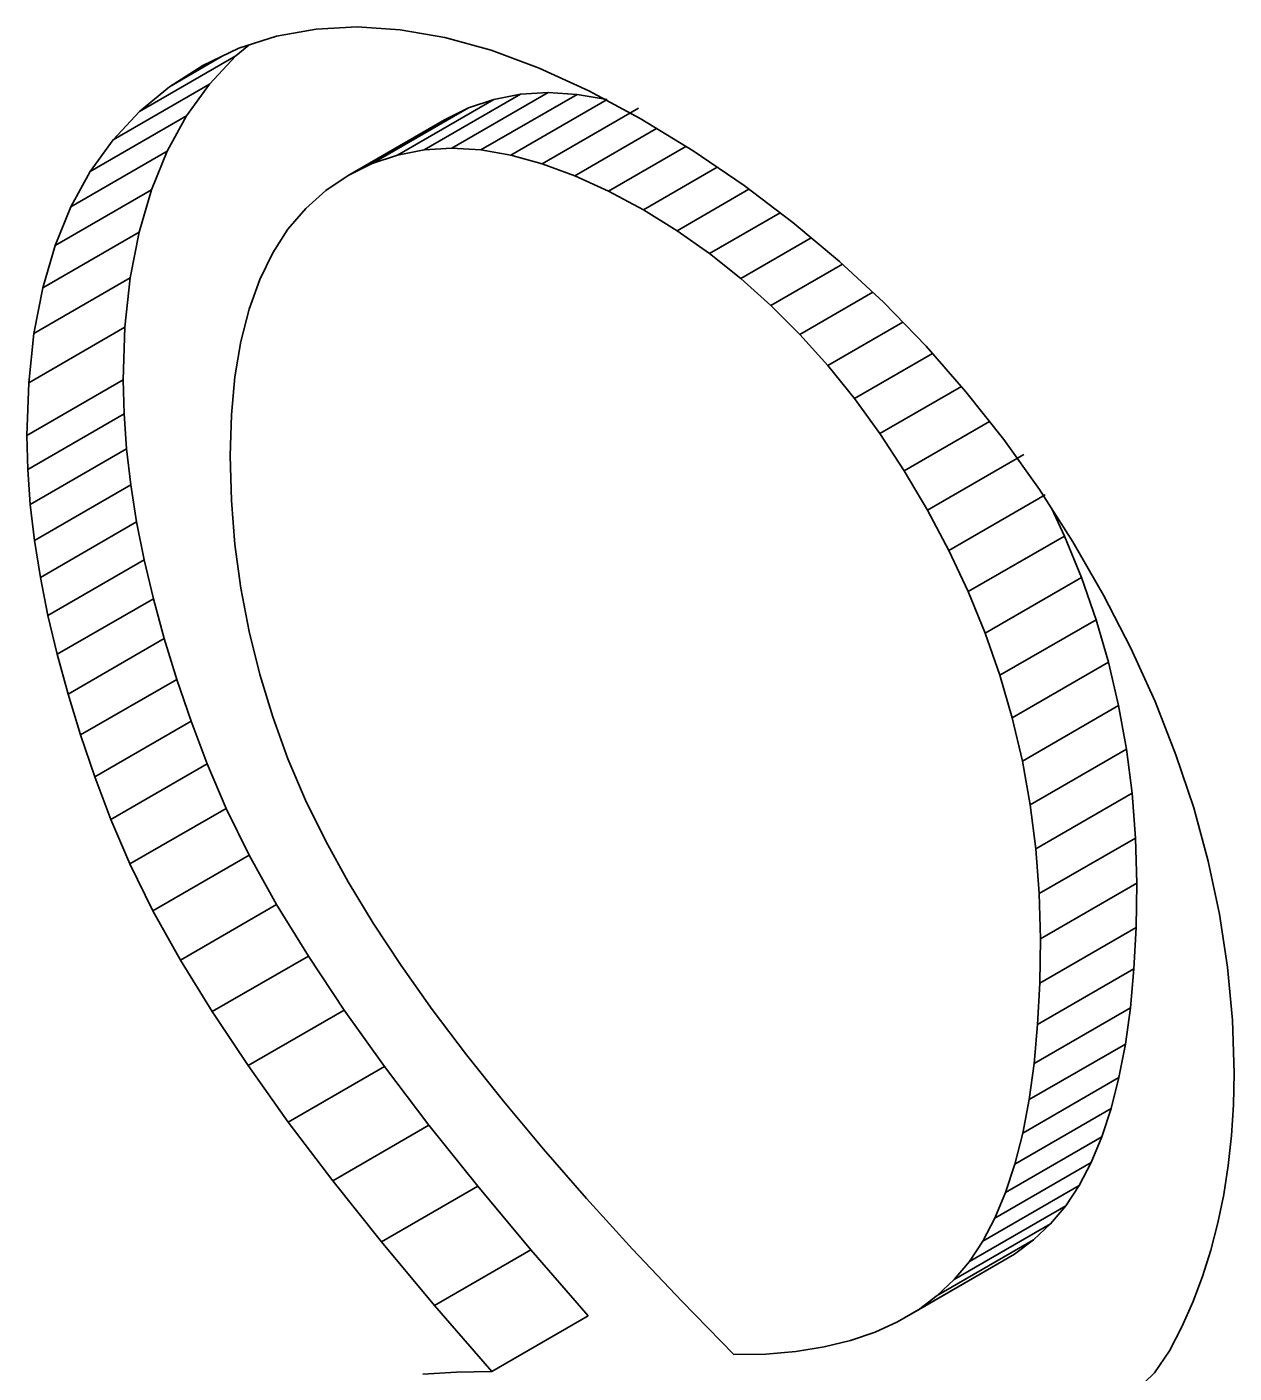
# Model space of a CAD drawing. Header units: millimetres. Extents: x -148 to 148, y -105 to 105.
# Drawn here: x 91.214 to 92.101, y -21.347 to -20.359 of the extents above; entities that cross this region are included whole.
import ezdxf

# ---------------------------------------------------------------- set-up
doc = ezdxf.new("R2010")
doc.units = ezdxf.units.MM
doc.layers.add('粗实线层', color=7, linetype='Continuous', lineweight=35)

msp = doc.modelspace()

# ---------------------------------------------------------------- linework, layer by layer
at = {"layer": '粗实线层', "color": 7, "lineweight": 35, "ltscale": 0.000736133}
msp.add_line((91.39756, -20.36578), (91.42653, -20.36054), dxfattribs=at)
at = {"layer": '粗实线层', "color": 7, "lineweight": 35, "ltscale": 0.000757113}
msp.add_line((91.42653, -20.36054), (91.45677, -20.35896), dxfattribs=at)
at = {"layer": '粗实线层', "color": 7, "lineweight": 35, "ltscale": 0.000789061}
msp.add_line((91.45677, -20.35896), (91.48827, -20.36103), dxfattribs=at)
at = {"layer": '粗实线层', "color": 7, "lineweight": 35, "ltscale": 0.000831039}
msp.add_line((91.48827, -20.36103), (91.52101, -20.36675), dxfattribs=at)
at = {"layer": '粗实线层', "color": 7, "lineweight": 35, "ltscale": 0.000732373}
msp.add_line((91.34337, -20.3872), (91.36985, -20.37466), dxfattribs=at)
at = {"layer": '粗实线层', "color": 7, "lineweight": 35, "ltscale": 0.000310198}
msp.add_line((91.36757, -20.38024), (91.37712, -20.37232), dxfattribs=at)
at = {"layer": '粗实线层', "color": 7, "lineweight": 35, "ltscale": 0.000727456}
msp.add_line((91.36985, -20.37466), (91.39756, -20.36578), dxfattribs=at)
at = {"layer": '粗实线层', "color": 7, "lineweight": 35, "ltscale": 0.000881699}
msp.add_line((91.52101, -20.36675), (91.55501, -20.37614), dxfattribs=at)
at = {"layer": '粗实线层', "color": 7, "lineweight": 35, "ltscale": 0.002041}
for p, q in [((91.29686, -20.42106), (91.36757, -20.38024)), ((91.2775, -20.44183), (91.34821, -20.40101)), ((91.48641, -20.45298), (91.55712, -20.41215)), ((91.50589, -20.44924), (91.5766, -20.40843)), ((91.52628, -20.44802), (91.59699, -20.40719)), ((91.54752, -20.4493), (91.61823, -20.40847)), ((91.56964, -20.45309), (91.64035, -20.41226)), ((91.2607, -20.46516), (91.33141, -20.42433)), ((91.59265, -20.45938), (91.66336, -20.41854)), ((91.45005, -20.46795), (91.52076, -20.42712)), ((91.24649, -20.49104), (91.3172, -20.45022)), ((91.23487, -20.5195), (91.30558, -20.47866)), ((91.22582, -20.55049), (91.29653, -20.50967)), ((91.21936, -20.58406), (91.29007, -20.54322)), ((91.21549, -20.62017), (91.2862, -20.57936)), ((91.21419, -20.65885), (91.2849, -20.61804)), ((91.21482, -20.68385), (91.28553, -20.64303)), ((91.21666, -20.70954), (91.28737, -20.66873)), ((91.87552, -20.7136), (91.94623, -20.67277)), ((91.21973, -20.73596), (91.29044, -20.69514)), ((91.89128, -20.74336), (91.96199, -20.70252)), ((91.22405, -20.76309), (91.29476, -20.72225)), ((91.90538, -20.77348), (91.97609, -20.73266)), ((91.2296, -20.79092), (91.30031, -20.7501)), ((91.91783, -20.804), (91.98854, -20.76318)), ((91.23638, -20.81947), (91.30709, -20.77865)), ((91.92862, -20.83491), (91.99933, -20.79408)), ((91.24439, -20.84872), (91.3151, -20.8079)), ((91.93775, -20.86619), (92.00846, -20.82536)), ((91.25363, -20.8787), (91.32434, -20.83787)), ((91.94521, -20.89785), (92.01592, -20.85703)), ((91.26412, -20.90939), (91.33483, -20.86856)), ((91.95102, -20.92991), (92.02173, -20.88908)), ((91.27582, -20.94078), (91.34653, -20.89994)), ((91.95516, -20.96234), (92.02588, -20.92152)), ((91.28971, -20.9734), (91.36042, -20.93258)), ((91.95764, -20.99516), (92.02835, -20.95434)), ((91.30674, -21.00778), (91.37744, -20.96694)), ((91.95848, -21.02836), (92.02919, -20.98753)), ((91.32688, -21.04391), (91.39759, -21.00308)), ((91.95797, -21.06079), (92.02867, -21.01995)), ((91.35016, -21.08178), (91.42087, -21.04096)), ((91.95639, -21.09126), (92.0271, -21.05044)), ((91.37656, -21.12142), (91.44727, -21.08059)), ((91.9538, -21.11979), (92.02451, -21.07897)), ((91.95014, -21.14639), (92.02085, -21.10555)), ((91.4061, -21.16281), (91.47681, -21.12197)), ((91.94545, -21.17103), (92.01616, -21.1302)), ((91.43875, -21.20594), (91.50946, -21.16511)), ((91.93293, -21.21449), (92.00363, -21.17367)), ((91.92511, -21.23332), (91.99582, -21.19248)), ((91.47455, -21.25083), (91.54526, -21.21)), ((91.91625, -21.25018), (91.98696, -21.20936)), ((91.90633, -21.26512), (91.97704, -21.22428)), ((91.89522, -21.27836), (91.96593, -21.23754)), ((91.88272, -21.29019), (91.95343, -21.24935)), ((91.51348, -21.29746), (91.58419, -21.25665)), ((91.86885, -21.30058), (91.93956, -21.25976)), ((91.85363, -21.30956), (91.92433, -21.26873)), ((91.55551, -21.34585), (91.62624, -21.30503))]:
    msp.add_line(p, q, dxfattribs=at)
at = {"layer": '粗实线层', "color": 7, "lineweight": 35, "ltscale": 0.001121}
msp.add_line((91.31884, -20.40286), (91.35768, -20.38043), dxfattribs=at)
at = {"layer": '粗实线层', "color": 7, "lineweight": 35, "ltscale": 0.00070985}
for p, q in [((91.34821, -20.40101), (91.36757, -20.38024)), ((91.2775, -20.44183), (91.29686, -20.42106))]:
    msp.add_line(p, q, dxfattribs=at)
at = {"layer": '粗实线层', "color": 7, "lineweight": 35, "ltscale": 0.000939844}
msp.add_line((91.55501, -20.37614), (91.59027, -20.38917), dxfattribs=at)
at = {"layer": '粗实线层', "color": 7, "lineweight": 35, "ltscale": 0.000727632}
msp.add_line((91.31884, -20.40286), (91.34337, -20.3872), dxfattribs=at)
at = {"layer": '粗实线层', "color": 7, "lineweight": 35, "ltscale": 0.001004}
msp.add_line((91.59027, -20.38917), (91.62679, -20.40586), dxfattribs=at)
at = {"layer": '粗实线层', "color": 7, "lineweight": 35, "ltscale": 0.000713343}
msp.add_line((91.29686, -20.42106), (91.31884, -20.40286), dxfattribs=at)
at = {"layer": '粗实线层', "color": 7, "lineweight": 35, "ltscale": 0.000718439}
msp.add_line((91.33141, -20.42433), (91.34821, -20.40101), dxfattribs=at)
at = {"layer": '粗实线层', "color": 7, "lineweight": 35, "ltscale": 0.000490728}
msp.add_line((91.55712, -20.41215), (91.5385, -20.41838), dxfattribs=at)
at = {"layer": '粗实线层', "color": 7, "lineweight": 35, "ltscale": 0.00049595}
msp.add_line((91.5766, -20.40843), (91.55712, -20.41215), dxfattribs=at)
at = {"layer": '粗实线层', "color": 7, "lineweight": 35, "ltscale": 0.000510579}
msp.add_line((91.59699, -20.40719), (91.5766, -20.40843), dxfattribs=at)
at = {"layer": '粗实线层', "color": 7, "lineweight": 35, "ltscale": 0.000531972}
for p, q in [((91.61823, -20.40847), (91.59699, -20.40719)), ((91.54752, -20.4493), (91.52628, -20.44802))]:
    msp.add_line(p, q, dxfattribs=at)
at = {"layer": '粗实线层', "color": 7, "lineweight": 35, "ltscale": 0.000561163}
for p, q in [((91.64035, -20.41226), (91.61823, -20.40847)), ((91.56964, -20.45309), (91.54752, -20.4493))]:
    msp.add_line(p, q, dxfattribs=at)
at = {"layer": '粗实线层', "color": 7, "lineweight": 35, "ltscale": 0.001072}
msp.add_line((91.62679, -20.40586), (91.66455, -20.4262), dxfattribs=at)
at = {"layer": '粗实线层', "color": 7, "lineweight": 35, "ltscale": 0.000738375}
msp.add_line((91.3172, -20.45022), (91.33141, -20.42433), dxfattribs=at)
at = {"layer": '粗实线层', "color": 7, "lineweight": 35, "ltscale": 0.002042}
for p, q in [((91.46778, -20.45921), (91.5385, -20.41838)), ((91.9397, -21.19374), (92.01042, -21.1529))]:
    msp.add_line(p, q, dxfattribs=at)
at = {"layer": '粗实线层', "color": 7, "lineweight": 35, "ltscale": 0.000494573}
msp.add_line((91.5385, -20.41838), (91.52076, -20.42712), dxfattribs=at)
at = {"layer": '粗实线层', "color": 7, "lineweight": 35, "ltscale": 0.001732}
msp.add_line((91.61653, -20.46816), (91.67655, -20.43351), dxfattribs=at)
at = {"layer": '粗实线层', "color": 7, "lineweight": 35, "ltscale": 0.001143}
msp.add_line((91.66455, -20.4262), (91.70357, -20.45001), dxfattribs=at)
at = {"layer": '粗实线层', "color": 7, "lineweight": 35, "ltscale": 0.000718748}
msp.add_line((91.2607, -20.46516), (91.2775, -20.44183), dxfattribs=at)
at = {"layer": '粗实线层', "color": 7, "lineweight": 35, "ltscale": 0.00076818}
msp.add_line((91.30558, -20.47866), (91.3172, -20.45022), dxfattribs=at)
at = {"layer": '粗实线层', "color": 7, "lineweight": 35, "ltscale": 0.00049109}
msp.add_line((91.48641, -20.45298), (91.46778, -20.45921), dxfattribs=at)
at = {"layer": '粗实线层', "color": 7, "lineweight": 35, "ltscale": 0.000496021}
msp.add_line((91.50589, -20.44924), (91.48641, -20.45298), dxfattribs=at)
at = {"layer": '粗实线层', "color": 7, "lineweight": 35, "ltscale": 0.000510556}
msp.add_line((91.52628, -20.44802), (91.50589, -20.44924), dxfattribs=at)
at = {"layer": '粗实线层', "color": 7, "lineweight": 35, "ltscale": 0.00059634}
msp.add_line((91.59265, -20.45938), (91.56964, -20.45309), dxfattribs=at)
at = {"layer": '粗实线层', "color": 7, "lineweight": 35, "ltscale": 0.00164}
msp.add_line((91.6413, -20.47947), (91.69809, -20.44667), dxfattribs=at)
at = {"layer": '粗实线层', "color": 7, "lineweight": 35, "ltscale": 0.00113}
msp.add_line((91.70357, -20.45001), (91.74097, -20.47541), dxfattribs=at)
at = {"layer": '粗实线层', "color": 7, "lineweight": 35, "ltscale": 0.000494231}
msp.add_line((91.46778, -20.45921), (91.45005, -20.46795), dxfattribs=at)
at = {"layer": '粗实线层', "color": 7, "lineweight": 35, "ltscale": 0.000636152}
msp.add_line((91.61653, -20.46816), (91.59265, -20.45938), dxfattribs=at)
at = {"layer": '粗实线层', "color": 7, "lineweight": 35, "ltscale": 0.001565}
msp.add_line((91.66692, -20.49327), (91.72115, -20.46195), dxfattribs=at)
at = {"layer": '粗实线层', "color": 7, "lineweight": 35, "ltscale": 0.000738041}
msp.add_line((91.24649, -20.49104), (91.2607, -20.46516), dxfattribs=at)
at = {"layer": '粗实线层', "color": 7, "lineweight": 35, "ltscale": 0.000495362}
msp.add_line((91.45005, -20.46795), (91.4336, -20.479), dxfattribs=at)
at = {"layer": '粗实线层', "color": 7, "lineweight": 35, "ltscale": 0.000680601}
msp.add_line((91.6413, -20.47947), (91.61653, -20.46816), dxfattribs=at)
at = {"layer": '粗实线层', "color": 7, "lineweight": 35, "ltscale": 0.00080748}
msp.add_line((91.29653, -20.50967), (91.30558, -20.47866), dxfattribs=at)
at = {"layer": '粗实线层', "color": 7, "lineweight": 35, "ltscale": 0.000493283}
msp.add_line((91.4336, -20.479), (91.4189, -20.49217), dxfattribs=at)
at = {"layer": '粗实线层', "color": 7, "lineweight": 35, "ltscale": 0.000727424}
msp.add_line((91.66692, -20.49327), (91.6413, -20.47947), dxfattribs=at)
at = {"layer": '粗实线层', "color": 7, "lineweight": 35, "ltscale": 0.001524}
msp.add_line((91.69164, -20.50852), (91.74445, -20.47804), dxfattribs=at)
at = {"layer": '粗实线层', "color": 7, "lineweight": 35, "ltscale": 0.001122}
msp.add_line((91.74097, -20.47541), (91.77677, -20.50245), dxfattribs=at)
at = {"layer": '粗实线层', "color": 7, "lineweight": 35, "ltscale": 0.000768533}
msp.add_line((91.23487, -20.5195), (91.24649, -20.49104), dxfattribs=at)
at = {"layer": '粗实线层', "color": 7, "lineweight": 35, "ltscale": 0.000501485}
msp.add_line((91.4189, -20.49217), (91.40592, -20.50746), dxfattribs=at)
at = {"layer": '粗实线层', "color": 7, "lineweight": 35, "ltscale": 0.000726237}
msp.add_line((91.69164, -20.50852), (91.66692, -20.49327), dxfattribs=at)
at = {"layer": '粗实线层', "color": 7, "lineweight": 35, "ltscale": 0.001498}
msp.add_line((91.71547, -20.52529), (91.76735, -20.49534), dxfattribs=at)
at = {"layer": '粗实线层', "color": 7, "lineweight": 35, "ltscale": 0.001115}
msp.add_line((91.77677, -20.50245), (91.81096, -20.53109), dxfattribs=at)
at = {"layer": '粗实线层', "color": 7, "lineweight": 35, "ltscale": 0.000854231}
msp.add_line((91.29007, -20.54322), (91.29653, -20.50967), dxfattribs=at)
at = {"layer": '粗实线层', "color": 7, "lineweight": 35, "ltscale": 0.000518481}
msp.add_line((91.40592, -20.50746), (91.39467, -20.52488), dxfattribs=at)
at = {"layer": '粗实线层', "color": 7, "lineweight": 35, "ltscale": 0.000728562}
msp.add_line((91.71547, -20.52529), (91.69164, -20.50852), dxfattribs=at)
at = {"layer": '粗实线层', "color": 7, "lineweight": 35, "ltscale": 0.001493}
msp.add_line((91.73847, -20.54356), (91.79019, -20.5137), dxfattribs=at)
at = {"layer": '粗实线层', "color": 7, "lineweight": 35, "ltscale": 0.000807114}
msp.add_line((91.22582, -20.55049), (91.23487, -20.5195), dxfattribs=at)
at = {"layer": '粗实线层', "color": 7, "lineweight": 35, "ltscale": 0.000543213}
msp.add_line((91.39467, -20.52488), (91.38515, -20.54441), dxfattribs=at)
at = {"layer": '粗实线层', "color": 7, "lineweight": 35, "ltscale": 0.000734154}
msp.add_line((91.73847, -20.54356), (91.71547, -20.52529), dxfattribs=at)
at = {"layer": '粗实线层', "color": 7, "lineweight": 35, "ltscale": 0.001514}
msp.add_line((91.76061, -20.56333), (91.81305, -20.53305), dxfattribs=at)
at = {"layer": '粗实线层', "color": 7, "lineweight": 35, "ltscale": 0.001111}
for p, q in [((91.81096, -20.53109), (91.84352, -20.56135)), ((91.84352, -20.56135), (91.87447, -20.59323)), ((91.35016, -21.08178), (91.32688, -21.04391))]:
    msp.add_line(p, q, dxfattribs=at)
at = {"layer": '粗实线层', "color": 7, "lineweight": 35, "ltscale": 0.000908502}
msp.add_line((91.2862, -20.57936), (91.29007, -20.54322), dxfattribs=at)
at = {"layer": '粗实线层', "color": 7, "lineweight": 35, "ltscale": 0.000854605}
msp.add_line((91.21936, -20.58406), (91.22582, -20.55049), dxfattribs=at)
at = {"layer": '粗实线层', "color": 7, "lineweight": 35, "ltscale": 0.000575205}
msp.add_line((91.38515, -20.54441), (91.37737, -20.56607), dxfattribs=at)
at = {"layer": '粗实线层', "color": 7, "lineweight": 35, "ltscale": 0.000742154}
msp.add_line((91.76061, -20.56333), (91.73847, -20.54356), dxfattribs=at)
at = {"layer": '粗实线层', "color": 7, "lineweight": 35, "ltscale": 0.001543}
msp.add_line((91.78189, -20.58462), (91.83535, -20.55375), dxfattribs=at)
at = {"layer": '粗实线层', "color": 7, "lineweight": 35, "ltscale": 0.000613691}
msp.add_line((91.37737, -20.56607), (91.37131, -20.58985), dxfattribs=at)
at = {"layer": '粗实线层', "color": 7, "lineweight": 35, "ltscale": 0.000752574}
msp.add_line((91.78189, -20.58462), (91.76061, -20.56333), dxfattribs=at)
at = {"layer": '粗实线层', "color": 7, "lineweight": 35, "ltscale": 0.000967569}
for p, q in [((91.2849, -20.61804), (91.2862, -20.57936)), ((91.21419, -20.65885), (91.21549, -20.62017))]:
    msp.add_line(p, q, dxfattribs=at)
at = {"layer": '粗实线层', "color": 7, "lineweight": 35, "ltscale": 0.001589}
msp.add_line((91.80233, -20.6074), (91.85738, -20.57562), dxfattribs=at)
at = {"layer": '粗实线层', "color": 7, "lineweight": 35, "ltscale": 0.000908123}
msp.add_line((91.21549, -20.62017), (91.21936, -20.58406), dxfattribs=at)
at = {"layer": '粗实线层', "color": 7, "lineweight": 35, "ltscale": 0.000656294}
msp.add_line((91.37131, -20.58985), (91.36699, -20.61575), dxfattribs=at)
at = {"layer": '粗实线层', "color": 7, "lineweight": 35, "ltscale": 0.000765032}
msp.add_line((91.80233, -20.6074), (91.78189, -20.58462), dxfattribs=at)
at = {"layer": '粗实线层', "color": 7, "lineweight": 35, "ltscale": 0.001654}
msp.add_line((91.8219, -20.63169), (91.8792, -20.59861), dxfattribs=at)
at = {"layer": '粗实线层', "color": 7, "lineweight": 35, "ltscale": 0.001113}
msp.add_line((91.87447, -20.59323), (91.90381, -20.6267), dxfattribs=at)
at = {"layer": '粗实线层', "color": 7, "lineweight": 35, "ltscale": 0.000779968}
msp.add_line((91.8219, -20.63169), (91.80233, -20.6074), dxfattribs=at)
at = {"layer": '粗实线层', "color": 7, "lineweight": 35, "ltscale": 0.000625043}
for p, q in [((91.28553, -20.64303), (91.2849, -20.61804)), ((91.21482, -20.68385), (91.21419, -20.65885))]:
    msp.add_line(p, q, dxfattribs=at)
at = {"layer": '粗实线层', "color": 7, "lineweight": 35, "ltscale": 0.000703789}
msp.add_line((91.36699, -20.61575), (91.36438, -20.64378), dxfattribs=at)
at = {"layer": '粗实线层', "color": 7, "lineweight": 35, "ltscale": 0.00079699}
msp.add_line((91.84063, -20.6575), (91.8219, -20.63169), dxfattribs=at)
at = {"layer": '粗实线层', "color": 7, "lineweight": 35, "ltscale": 0.001729}
msp.add_line((91.84063, -20.6575), (91.9005, -20.62292), dxfattribs=at)
at = {"layer": '粗实线层', "color": 7, "lineweight": 35, "ltscale": 0.001119}
msp.add_line((91.90381, -20.6267), (91.93155, -20.66181), dxfattribs=at)
at = {"layer": '粗实线层', "color": 7, "lineweight": 35, "ltscale": 0.000644051}
for p, q in [((91.28737, -20.66873), (91.28553, -20.64303)), ((91.21666, -20.70954), (91.21482, -20.68385))]:
    msp.add_line(p, q, dxfattribs=at)
at = {"layer": '粗实线层', "color": 7, "lineweight": 35, "ltscale": 0.000753706}
msp.add_line((91.36438, -20.64378), (91.36353, -20.67391), dxfattribs=at)
at = {"layer": '粗实线层', "color": 7, "lineweight": 35, "ltscale": 0.001808}
msp.add_line((91.85851, -20.68479), (91.92115, -20.64863), dxfattribs=at)
at = {"layer": '粗实线层', "color": 7, "lineweight": 35, "ltscale": 0.000815855}
msp.add_line((91.85851, -20.68479), (91.84063, -20.6575), dxfattribs=at)
at = {"layer": '粗实线层', "color": 7, "lineweight": 35, "ltscale": 0.001126}
msp.add_line((91.93155, -20.66181), (91.95768, -20.69853), dxfattribs=at)
at = {"layer": '粗实线层', "color": 7, "lineweight": 35, "ltscale": 0.000664761}
for p, q in [((91.29044, -20.69514), (91.28737, -20.66873)), ((91.21973, -20.73596), (91.21666, -20.70954))]:
    msp.add_line(p, q, dxfattribs=at)
at = {"layer": '粗实线层', "color": 7, "lineweight": 35, "ltscale": 0.000817387}
msp.add_line((91.36353, -20.67391), (91.36438, -20.7066), dxfattribs=at)
at = {"layer": '粗实线层', "color": 7, "lineweight": 35, "ltscale": 0.000836434}
msp.add_line((91.87552, -20.7136), (91.85851, -20.68479), dxfattribs=at)
at = {"layer": '粗实线层', "color": 7, "lineweight": 35, "ltscale": 0.000686414}
msp.add_line((91.29476, -20.72225), (91.29044, -20.69514), dxfattribs=at)
at = {"layer": '粗实线层', "color": 7, "lineweight": 35, "ltscale": 0.001137}
msp.add_line((91.95768, -20.69853), (91.98218, -20.73686), dxfattribs=at)
at = {"layer": '粗实线层', "color": 7, "lineweight": 35, "ltscale": 0.000812103}
msp.add_line((91.36438, -20.7066), (91.36699, -20.73898), dxfattribs=at)
at = {"layer": '粗实线层', "color": 7, "lineweight": 35, "ltscale": 0.000841795}
msp.add_line((91.89128, -20.74336), (91.87552, -20.7136), dxfattribs=at)
at = {"layer": '粗实线层', "color": 7, "lineweight": 35, "ltscale": 0.000547975}
msp.add_line((91.97609, -20.73266), (91.9668, -20.71281), dxfattribs=at)
at = {"layer": '粗实线层', "color": 7, "lineweight": 35, "ltscale": 0.000709895}
msp.add_line((91.30031, -20.7501), (91.29476, -20.72225), dxfattribs=at)
at = {"layer": '粗实线层', "color": 7, "lineweight": 35, "ltscale": 0.000686791}
msp.add_line((91.22405, -20.76309), (91.21973, -20.73596), dxfattribs=at)
at = {"layer": '粗实线层', "color": 7, "lineweight": 35, "ltscale": 0.000808706}
msp.add_line((91.36699, -20.73898), (91.37131, -20.77104), dxfattribs=at)
at = {"layer": '粗实线层', "color": 7, "lineweight": 35, "ltscale": 0.000823997}
for p, q in [((91.98854, -20.76318), (91.97609, -20.73266)), ((91.91783, -20.804), (91.90538, -20.77348))]:
    msp.add_line(p, q, dxfattribs=at)
at = {"layer": '粗实线层', "color": 7, "lineweight": 35, "ltscale": 0.001129}
msp.add_line((91.98218, -20.73686), (92.0047, -20.776), dxfattribs=at)
at = {"layer": '粗实线层', "color": 7, "lineweight": 35, "ltscale": 0.000733551}
for p, q in [((91.30709, -20.77865), (91.30031, -20.7501)), ((91.23638, -20.81947), (91.2296, -20.79092))]:
    msp.add_line(p, q, dxfattribs=at)
at = {"layer": '粗实线层', "color": 7, "lineweight": 35, "ltscale": 0.000831434}
msp.add_line((91.90538, -20.77348), (91.89128, -20.74336), dxfattribs=at)
at = {"layer": '粗实线层', "color": 7, "lineweight": 35, "ltscale": 0.000709521}
msp.add_line((91.2296, -20.79092), (91.22405, -20.76309), dxfattribs=at)
at = {"layer": '粗实线层', "color": 7, "lineweight": 35, "ltscale": 0.000818204}
msp.add_line((91.99933, -20.79408), (91.98854, -20.76318), dxfattribs=at)
at = {"layer": '粗实线层', "color": 7, "lineweight": 35, "ltscale": 0.000758205}
for p, q in [((91.3151, -20.8079), (91.30709, -20.77865)), ((91.24439, -20.84872), (91.23638, -20.81947))]:
    msp.add_line(p, q, dxfattribs=at)
at = {"layer": '粗实线层', "color": 7, "lineweight": 35, "ltscale": 0.00080778}
msp.add_line((91.37131, -20.77104), (91.37737, -20.80277), dxfattribs=at)
at = {"layer": '粗实线层', "color": 7, "lineweight": 35, "ltscale": 0.0011}
msp.add_line((92.0047, -20.776), (92.02486, -20.81509), dxfattribs=at)
at = {"layer": '粗实线层', "color": 7, "lineweight": 35, "ltscale": 0.000814606}
for p, q in [((92.00846, -20.82536), (91.99933, -20.79408)), ((91.93775, -20.86619), (91.92862, -20.83491))]:
    msp.add_line(p, q, dxfattribs=at)
at = {"layer": '粗实线层', "color": 7, "lineweight": 35, "ltscale": 0.00078406}
msp.add_line((91.32434, -20.83787), (91.3151, -20.8079), dxfattribs=at)
at = {"layer": '粗实线层', "color": 7, "lineweight": 35, "ltscale": 0.000809552}
msp.add_line((91.37737, -20.80277), (91.38515, -20.83421), dxfattribs=at)
at = {"layer": '粗实线层', "color": 7, "lineweight": 35, "ltscale": 0.000818564}
msp.add_line((91.92862, -20.83491), (91.91783, -20.804), dxfattribs=at)
at = {"layer": '粗实线层', "color": 7, "lineweight": 35, "ltscale": 0.001073}
msp.add_line((92.02486, -20.81509), (92.04264, -20.85417), dxfattribs=at)
at = {"layer": '粗实线层', "color": 7, "lineweight": 35, "ltscale": 0.000813604}
msp.add_line((92.01592, -20.85703), (92.00846, -20.82536), dxfattribs=at)
at = {"layer": '粗实线层', "color": 7, "lineweight": 35, "ltscale": 0.000810665}
for p, q in [((91.33483, -20.86856), (91.32434, -20.83787)), ((91.26412, -20.90939), (91.25363, -20.8787))]:
    msp.add_line(p, q, dxfattribs=at)
at = {"layer": '粗实线层', "color": 7, "lineweight": 35, "ltscale": 0.000813425}
msp.add_line((91.38515, -20.83421), (91.39467, -20.86532), dxfattribs=at)
at = {"layer": '粗实线层', "color": 7, "lineweight": 35, "ltscale": 0.000784425}
msp.add_line((91.25363, -20.8787), (91.24439, -20.84872), dxfattribs=at)
at = {"layer": '粗实线层', "color": 7, "lineweight": 35, "ltscale": 0.000814164}
msp.add_line((92.02173, -20.88908), (92.01592, -20.85703), dxfattribs=at)
at = {"layer": '粗实线层', "color": 7, "lineweight": 35, "ltscale": 0.001049}
msp.add_line((92.04264, -20.85417), (92.05803, -20.8932), dxfattribs=at)
at = {"layer": '粗实线层', "color": 7, "lineweight": 35, "ltscale": 0.000837458}
for p, q in [((91.34653, -20.89994), (91.33483, -20.86856)), ((91.27582, -20.94078), (91.26412, -20.90939))]:
    msp.add_line(p, q, dxfattribs=at)
at = {"layer": '粗实线层', "color": 7, "lineweight": 35, "ltscale": 0.000819538}
msp.add_line((91.39467, -20.86532), (91.40592, -20.89611), dxfattribs=at)
at = {"layer": '粗实线层', "color": 7, "lineweight": 35, "ltscale": 0.000813233}
msp.add_line((91.94521, -20.89785), (91.93775, -20.86619), dxfattribs=at)
at = {"layer": '粗实线层', "color": 7, "lineweight": 35, "ltscale": 0.000817615}
msp.add_line((92.02588, -20.92152), (92.02173, -20.88908), dxfattribs=at)
at = {"layer": '粗实线层', "color": 7, "lineweight": 35, "ltscale": 0.000827931}
msp.add_line((91.40592, -20.89611), (91.41889, -20.92658), dxfattribs=at)
at = {"layer": '粗实线层', "color": 7, "lineweight": 35, "ltscale": 0.000814539}
msp.add_line((91.95102, -20.92991), (91.94521, -20.89785), dxfattribs=at)
at = {"layer": '粗实线层', "color": 7, "lineweight": 35, "ltscale": 0.001029}
msp.add_line((92.05803, -20.8932), (92.07108, -20.93221), dxfattribs=at)
at = {"layer": '粗实线层', "color": 7, "lineweight": 35, "ltscale": 0.000886736}
msp.add_line((91.36042, -20.93258), (91.34653, -20.89994), dxfattribs=at)
at = {"layer": '粗实线层', "color": 7, "lineweight": 35, "ltscale": 0.000839388}
msp.add_line((91.41889, -20.92658), (91.4336, -20.95677), dxfattribs=at)
at = {"layer": '粗实线层', "color": 7, "lineweight": 35, "ltscale": 0.000822865}
msp.add_line((92.02835, -20.95434), (92.02588, -20.92152), dxfattribs=at)
at = {"layer": '粗实线层', "color": 7, "lineweight": 35, "ltscale": 0.000958769}
msp.add_line((91.37744, -20.96694), (91.36042, -20.93258), dxfattribs=at)
at = {"layer": '粗实线层', "color": 7, "lineweight": 35, "ltscale": 0.000817188}
msp.add_line((91.95516, -20.96234), (91.95102, -20.92991), dxfattribs=at)
at = {"layer": '粗实线层', "color": 7, "lineweight": 35, "ltscale": 0.001011}
msp.add_line((92.07108, -20.93221), (92.08174, -20.97122), dxfattribs=at)
at = {"layer": '粗实线层', "color": 7, "lineweight": 35, "ltscale": 0.000886385}
msp.add_line((91.28971, -20.9734), (91.27582, -20.94078), dxfattribs=at)
at = {"layer": '粗实线层', "color": 7, "lineweight": 35, "ltscale": 0.00085197}
msp.add_line((91.4336, -20.95677), (91.45005, -20.98661), dxfattribs=at)
at = {"layer": '粗实线层', "color": 7, "lineweight": 35, "ltscale": 0.000829962}
msp.add_line((92.02919, -20.98753), (92.02835, -20.95434), dxfattribs=at)
at = {"layer": '粗实线层', "color": 7, "lineweight": 35, "ltscale": 0.001034}
for p, q in [((91.39759, -21.00308), (91.37744, -20.96694)), ((91.32688, -21.04391), (91.30674, -21.00778))]:
    msp.add_line(p, q, dxfattribs=at)
at = {"layer": '粗实线层', "color": 7, "lineweight": 35, "ltscale": 0.000822894}
msp.add_line((91.95764, -20.99516), (91.95516, -20.96234), dxfattribs=at)
at = {"layer": '粗实线层', "color": 7, "lineweight": 35, "ltscale": 0.000959111}
msp.add_line((91.30674, -21.00778), (91.28971, -20.9734), dxfattribs=at)
at = {"layer": '粗实线层', "color": 7, "lineweight": 35, "ltscale": 0.000995756}
msp.add_line((92.08174, -20.97122), (92.09005, -21.01017), dxfattribs=at)
at = {"layer": '粗实线层', "color": 7, "lineweight": 35, "ltscale": 0.000884062}
msp.add_line((91.45005, -20.98661), (91.46845, -21.01681), dxfattribs=at)
at = {"layer": '粗实线层', "color": 7, "lineweight": 35, "ltscale": 0.000810727}
for p, q in [((92.02867, -21.01995), (92.02919, -20.98753)), ((91.95797, -21.06079), (91.95848, -21.02836))]:
    msp.add_line(p, q, dxfattribs=at)
at = {"layer": '粗实线层', "color": 7, "lineweight": 35, "ltscale": 0.000830343}
msp.add_line((91.95848, -21.02836), (91.95764, -20.99516), dxfattribs=at)
at = {"layer": '粗实线层', "color": 7, "lineweight": 35, "ltscale": 0.001112}
msp.add_line((91.42087, -21.04096), (91.39759, -21.00308), dxfattribs=at)
at = {"layer": '粗实线层', "color": 7, "lineweight": 35, "ltscale": 0.000934969}
msp.add_line((91.46845, -21.01681), (91.48906, -21.04801), dxfattribs=at)
at = {"layer": '粗实线层', "color": 7, "lineweight": 35, "ltscale": 0.000984321}
msp.add_line((92.09005, -21.01017), (92.09597, -21.0491), dxfattribs=at)
at = {"layer": '粗实线层', "color": 7, "lineweight": 35, "ltscale": 0.000763189}
msp.add_line((92.0271, -21.05044), (92.02867, -21.01995), dxfattribs=at)
at = {"layer": '粗实线层', "color": 7, "lineweight": 35, "ltscale": 0.00119}
msp.add_line((91.44727, -21.08059), (91.42087, -21.04096), dxfattribs=at)
at = {"layer": '粗实线层', "color": 7, "lineweight": 35, "ltscale": 0.000986461}
msp.add_line((91.48906, -21.04801), (91.51187, -21.08021), dxfattribs=at)
at = {"layer": '粗实线层', "color": 7, "lineweight": 35, "ltscale": 0.00071629}
for p, q in [((92.02451, -21.07897), (92.0271, -21.05044)), ((91.9538, -21.11979), (91.95639, -21.09126))]:
    msp.add_line(p, q, dxfattribs=at)
at = {"layer": '粗实线层', "color": 7, "lineweight": 35, "ltscale": 0.0009768}
msp.add_line((92.09597, -21.0491), (92.09952, -21.08801), dxfattribs=at)
at = {"layer": '粗实线层', "color": 7, "lineweight": 35, "ltscale": 0.000762808}
msp.add_line((91.95639, -21.09126), (91.95797, -21.06079), dxfattribs=at)
at = {"layer": '粗实线层', "color": 7, "lineweight": 35, "ltscale": 0.001191}
msp.add_line((91.37656, -21.12142), (91.35016, -21.08178), dxfattribs=at)
at = {"layer": '粗实线层', "color": 7, "lineweight": 35, "ltscale": 0.001271}
for p, q in [((91.47681, -21.12197), (91.44727, -21.08059)), ((91.4061, -21.16281), (91.37656, -21.12142))]:
    msp.add_line(p, q, dxfattribs=at)
at = {"layer": '粗实线层', "color": 7, "lineweight": 35, "ltscale": 0.001039}
msp.add_line((91.51187, -21.08021), (91.5369, -21.1134), dxfattribs=at)
at = {"layer": '粗实线层', "color": 7, "lineweight": 35, "ltscale": 0.000670797}
msp.add_line((92.02085, -21.10555), (92.02451, -21.07897), dxfattribs=at)
at = {"layer": '粗实线层', "color": 7, "lineweight": 35, "ltscale": 0.000972429}
msp.add_line((92.09952, -21.08801), (92.1007, -21.12689), dxfattribs=at)
at = {"layer": '粗实线层', "color": 7, "lineweight": 35, "ltscale": 0.000627106}
for p, q in [((92.01616, -21.1302), (92.02085, -21.10555)), ((91.94545, -21.17103), (91.95014, -21.14639))]:
    msp.add_line(p, q, dxfattribs=at)
at = {"layer": '粗实线层', "color": 7, "lineweight": 35, "ltscale": 0.001093}
msp.add_line((91.5369, -21.1134), (91.56412, -21.14759), dxfattribs=at)
at = {"layer": '粗实线层', "color": 7, "lineweight": 35, "ltscale": 0.001353}
for p, q in [((91.50946, -21.16511), (91.47681, -21.12197)), ((91.43875, -21.20594), (91.4061, -21.16281))]:
    msp.add_line(p, q, dxfattribs=at)
at = {"layer": '粗实线层', "color": 7, "lineweight": 35, "ltscale": 0.000671175}
msp.add_line((91.95014, -21.14639), (91.9538, -21.11979), dxfattribs=at)
at = {"layer": '粗实线层', "color": 7, "lineweight": 35, "ltscale": 0.000585468}
msp.add_line((92.01042, -21.1529), (92.01616, -21.1302), dxfattribs=at)
at = {"layer": '粗实线层', "color": 7, "lineweight": 35, "ltscale": 0.000580717}
msp.add_line((92.1007, -21.12689), (92.10022, -21.15011), dxfattribs=at)
at = {"layer": '粗实线层', "color": 7, "lineweight": 35, "ltscale": 0.001147}
msp.add_line((91.56412, -21.14759), (91.59354, -21.18278), dxfattribs=at)
at = {"layer": '粗实线层', "color": 7, "lineweight": 35, "ltscale": 0.000546228}
msp.add_line((92.00363, -21.17367), (92.01042, -21.1529), dxfattribs=at)
at = {"layer": '粗实线层', "color": 7, "lineweight": 35, "ltscale": 0.000566069}
msp.add_line((92.10022, -21.15011), (92.0988, -21.17271), dxfattribs=at)
at = {"layer": '粗实线层', "color": 7, "lineweight": 35, "ltscale": 0.001435}
for p, q in [((91.54526, -21.21), (91.50946, -21.16511)), ((91.47455, -21.25083), (91.43875, -21.20594))]:
    msp.add_line(p, q, dxfattribs=at)
at = {"layer": '粗实线层', "color": 7, "lineweight": 35, "ltscale": 0.000585562}
msp.add_line((91.9397, -21.19374), (91.94545, -21.17103), dxfattribs=at)
at = {"layer": '粗实线层', "color": 7, "lineweight": 35, "ltscale": 0.000509292}
msp.add_line((91.99582, -21.19248), (92.00363, -21.17367), dxfattribs=at)
at = {"layer": '粗实线层', "color": 7, "lineweight": 35, "ltscale": 0.000552489}
msp.add_line((92.0988, -21.17271), (92.09644, -21.19468), dxfattribs=at)
at = {"layer": '粗实线层', "color": 7, "lineweight": 35, "ltscale": 0.001202}
msp.add_line((91.59354, -21.18278), (91.62517, -21.21897), dxfattribs=at)
at = {"layer": '粗实线层', "color": 7, "lineweight": 35, "ltscale": 0.000545747}
msp.add_line((91.93293, -21.21449), (91.9397, -21.19374), dxfattribs=at)
at = {"layer": '粗实线层', "color": 7, "lineweight": 35, "ltscale": 0.000476577}
msp.add_line((91.98696, -21.20936), (91.99582, -21.19248), dxfattribs=at)
at = {"layer": '粗实线层', "color": 7, "lineweight": 35, "ltscale": 0.00053974}
msp.add_line((92.09644, -21.19468), (92.09311, -21.21601), dxfattribs=at)
at = {"layer": '粗实线层', "color": 7, "lineweight": 35, "ltscale": 0.001519}
for p, q in [((91.58419, -21.25665), (91.54526, -21.21)), ((91.51348, -21.29746), (91.47455, -21.25083))]:
    msp.add_line(p, q, dxfattribs=at)
at = {"layer": '粗实线层', "color": 7, "lineweight": 35, "ltscale": 0.000509644}
msp.add_line((91.92511, -21.23332), (91.93293, -21.21449), dxfattribs=at)
at = {"layer": '粗实线层', "color": 7, "lineweight": 35, "ltscale": 0.00044796}
msp.add_line((91.97704, -21.22428), (91.98696, -21.20936), dxfattribs=at)
at = {"layer": '粗实线层', "color": 7, "lineweight": 35, "ltscale": 0.001257}
msp.add_line((91.62517, -21.21897), (91.65901, -21.25616), dxfattribs=at)
at = {"layer": '粗实线层', "color": 7, "lineweight": 35, "ltscale": 0.00043245}
msp.add_line((91.96593, -21.23754), (91.97704, -21.22428), dxfattribs=at)
at = {"layer": '粗实线层', "color": 7, "lineweight": 35, "ltscale": 0.000528482}
msp.add_line((92.09311, -21.21601), (92.08886, -21.23672), dxfattribs=at)
at = {"layer": '粗实线层', "color": 7, "lineweight": 35, "ltscale": 0.00047624}
msp.add_line((91.91625, -21.25018), (91.92511, -21.23332), dxfattribs=at)
at = {"layer": '粗实线层', "color": 7, "lineweight": 35, "ltscale": 0.000429867}
msp.add_line((91.95343, -21.24935), (91.96593, -21.23754), dxfattribs=at)
at = {"layer": '粗实线层', "color": 7, "lineweight": 35, "ltscale": 0.000518689}
msp.add_line((92.08886, -21.23672), (92.08364, -21.2568), dxfattribs=at)
at = {"layer": '粗实线层', "color": 7, "lineweight": 35, "ltscale": 0.000448278}
msp.add_line((91.90633, -21.26512), (91.91625, -21.25018), dxfattribs=at)
at = {"layer": '粗实线层', "color": 7, "lineweight": 35, "ltscale": 0.000433502}
msp.add_line((91.93956, -21.25976), (91.95343, -21.24935), dxfattribs=at)
at = {"layer": '粗实线层', "color": 7, "lineweight": 35, "ltscale": 0.001603}
msp.add_line((91.62624, -21.30503), (91.58419, -21.25665), dxfattribs=at)
at = {"layer": '粗实线层', "color": 7, "lineweight": 35, "ltscale": 0.001313}
msp.add_line((91.65901, -21.25616), (91.69506, -21.29435), dxfattribs=at)
at = {"layer": '粗实线层', "color": 7, "lineweight": 35, "ltscale": 0.000441871}
msp.add_line((91.92433, -21.26873), (91.93956, -21.25976), dxfattribs=at)
at = {"layer": '粗实线层', "color": 7, "lineweight": 35, "ltscale": 0.000509843}
msp.add_line((92.08364, -21.2568), (92.07747, -21.27624), dxfattribs=at)
at = {"layer": '粗实线层', "color": 7, "lineweight": 35, "ltscale": 0.000432158}
msp.add_line((91.89522, -21.27836), (91.90633, -21.26512), dxfattribs=at)
at = {"layer": '粗实线层', "color": 7, "lineweight": 35, "ltscale": 0.000430129}
msp.add_line((91.88272, -21.29019), (91.89522, -21.27836), dxfattribs=at)
at = {"layer": '粗实线层', "color": 7, "lineweight": 35, "ltscale": 0.000502824}
msp.add_line((92.07747, -21.27624), (92.07036, -21.29505), dxfattribs=at)
at = {"layer": '粗实线层', "color": 7, "lineweight": 35, "ltscale": 0.001369}
msp.add_line((91.69506, -21.29435), (91.73331, -21.33354), dxfattribs=at)
at = {"layer": '粗实线层', "color": 7, "lineweight": 35, "ltscale": 0.000433273}
msp.add_line((91.86885, -21.30058), (91.88272, -21.29019), dxfattribs=at)
at = {"layer": '粗实线层', "color": 7, "lineweight": 35, "ltscale": 0.001602}
msp.add_line((91.55551, -21.34585), (91.51348, -21.29746), dxfattribs=at)
at = {"layer": '粗实线层', "color": 7, "lineweight": 35, "ltscale": 0.000442065}
msp.add_line((91.85363, -21.30956), (91.86885, -21.30058), dxfattribs=at)
at = {"layer": '粗实线层', "color": 7, "lineweight": 35, "ltscale": 0.000497324}
msp.add_line((92.07036, -21.29505), (92.0623, -21.31324), dxfattribs=at)
at = {"layer": '粗实线层', "color": 7, "lineweight": 35, "ltscale": 0.000456322}
msp.add_line((91.83701, -21.31712), (91.85363, -21.30956), dxfattribs=at)
at = {"layer": '粗实线层', "color": 7, "lineweight": 35, "ltscale": 0.000493395}
msp.add_line((92.0623, -21.31324), (92.0533, -21.33081), dxfattribs=at)
at = {"layer": '粗实线层', "color": 7, "lineweight": 35, "ltscale": 0.00049851}
msp.add_line((91.79964, -21.32795), (91.81902, -21.32325), dxfattribs=at)
at = {"layer": '粗实线层', "color": 7, "lineweight": 35, "ltscale": 0.000475178}
msp.add_line((91.81902, -21.32325), (91.83701, -21.31712), dxfattribs=at)
at = {"layer": '粗实线层', "color": 7, "lineweight": 35, "ltscale": 0.000587179}
msp.add_line((91.73331, -21.33354), (91.75679, -21.33311), dxfattribs=at)
at = {"layer": '粗实线层', "color": 7, "lineweight": 35, "ltscale": 0.000554738}
msp.add_line((91.75679, -21.33311), (91.7789, -21.33123), dxfattribs=at)
at = {"layer": '粗实线层', "color": 7, "lineweight": 35, "ltscale": 0.000524865}
msp.add_line((91.7789, -21.33123), (91.79964, -21.32795), dxfattribs=at)
at = {"layer": '粗实线层', "color": 7, "lineweight": 35, "ltscale": 0.000491404}
msp.add_line((92.0533, -21.33081), (92.04213, -21.34698), dxfattribs=at)
at = {"layer": '粗实线层', "color": 7, "lineweight": 35, "ltscale": 0.000618684}
msp.add_line((91.50489, -21.34782), (91.52959, -21.34635), dxfattribs=at)
at = {"layer": '粗实线层', "color": 7, "lineweight": 35, "ltscale": 0.000648239}
msp.add_line((91.52959, -21.34635), (91.55551, -21.34585), dxfattribs=at)
at = {"layer": '粗实线层', "color": 7, "lineweight": 35, "ltscale": 0.000505027}
msp.add_line((92.04213, -21.34698), (92.02761, -21.36102), dxfattribs=at)

doc.saveas('drawing.dxf')
